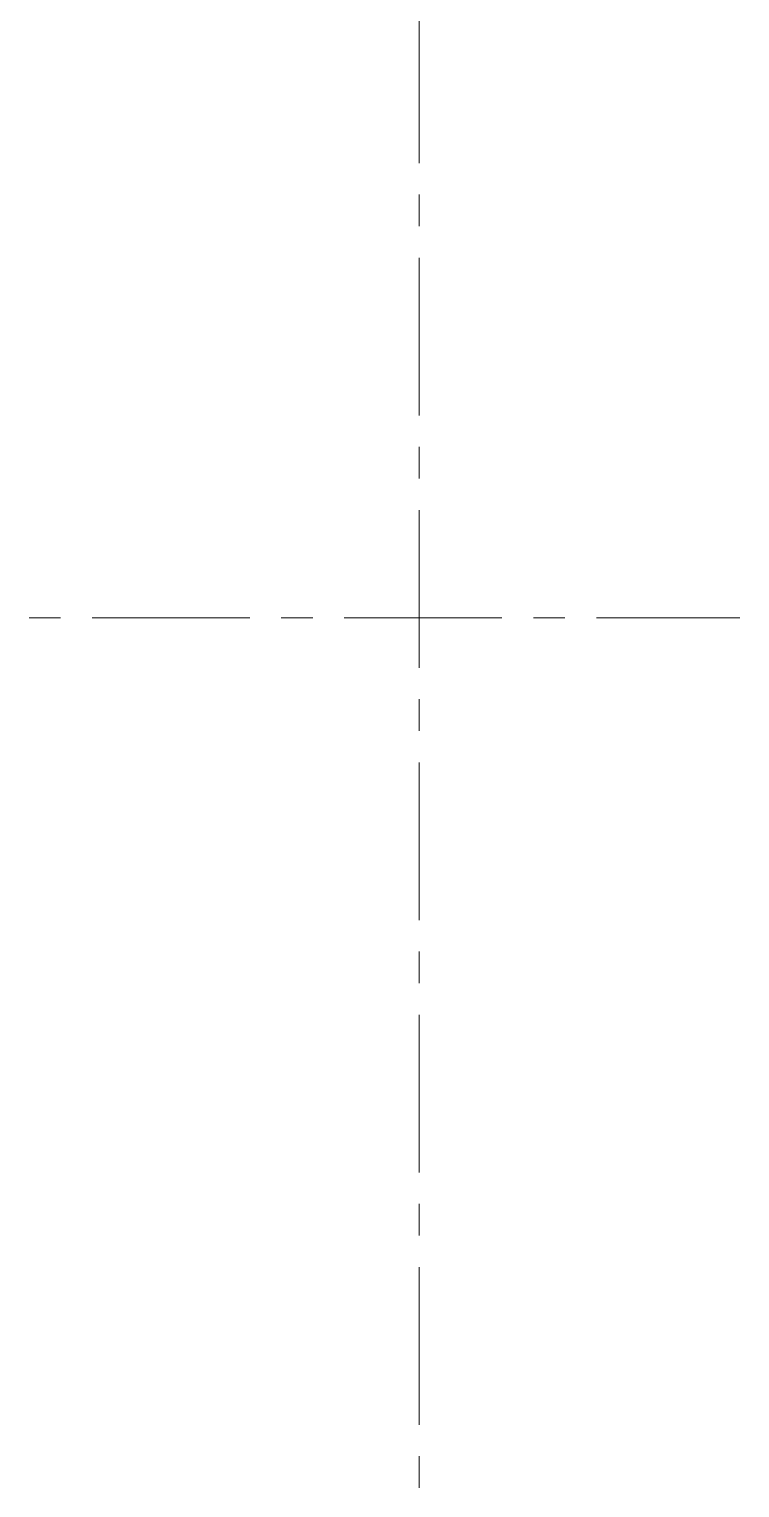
# Model space of a CAD drawing. Header units: millimetres. Extents: x -220592 to 404889, y -217665 to 38245.
# Drawn here: x 7674.9 to 7710.7, y -48041.2 to -47967.8 of the extents above; entities that cross this region are included whole.
import ezdxf

# ---------------------------------------------------------------- set-up
doc = ezdxf.new("R2010")
doc.units = ezdxf.units.MM
doc.linetypes.add('XKITLINE00', pattern=[0])
doc.layers.add('S-GRID', color=7, linetype='Continuous', lineweight=0)

# ---------------------------------------------------------------- blocks, each defined once
blk = doc.blocks.new('*A13468')
at = {"layer": 'S-GRID', "color": 7, "linetype": 'XKITLINE00', "lineweight": 0}
for p, q in [((-43.093349, 235.683905), (-43.093349, 243.621405)), ((-43.093349, 232.508905), (-43.093349, 234.096405)), ((-43.093349, 222.983905), (-43.093349, 230.921405)), ((-43.093349, 219.808905), (-43.093349, 221.396405)), ((-43.093349, 210.283905), (-43.093349, 218.221405)), ((-43.093349, 207.108905), (-43.093349, 208.696405)), ((-43.093349, 197.583905), (-43.093349, 205.521405)), ((-43.093349, 194.408905), (-43.093349, 195.996405)), ((-43.093349, 184.883905), (-43.093349, 192.821405)), ((-43.093349, 181.708905), (-43.093349, 183.296405)), ((-43.093349, 172.183905), (-43.093349, 180.121405)), ((-43.093349, 169.008905), (-43.093349, 170.596405))]:
    blk.add_line(p, q, dxfattribs=at)
blk = doc.blocks.new('*A14622')
at = {"layer": 'S-GRID', "color": 7, "linetype": 'XKITLINE00', "lineweight": 0}
for p, q in [((-62.742349, 212.790805), (-61.154849, 212.790805)), ((-59.567349, 212.790805), (-51.629849, 212.790805)), ((-50.042349, 212.790805), (-48.454849, 212.790805)), ((-46.867349, 212.790805), (-38.929849, 212.790805)), ((-37.342349, 212.790805), (-35.754849, 212.790805)), ((-34.167349, 212.790805), (-26.941049, 212.790805))]:
    blk.add_line(p, q, dxfattribs=at)

msp = doc.modelspace()

# ---------------------------------------------------------------- block references
at = {"color": 7, "lineweight": 0}
for name in ['*A13468', '*A14622']:
    msp.add_blockref(name, (7737.6457, -48210.2152), dxfattribs=at)

doc.saveas('drawing.dxf')
